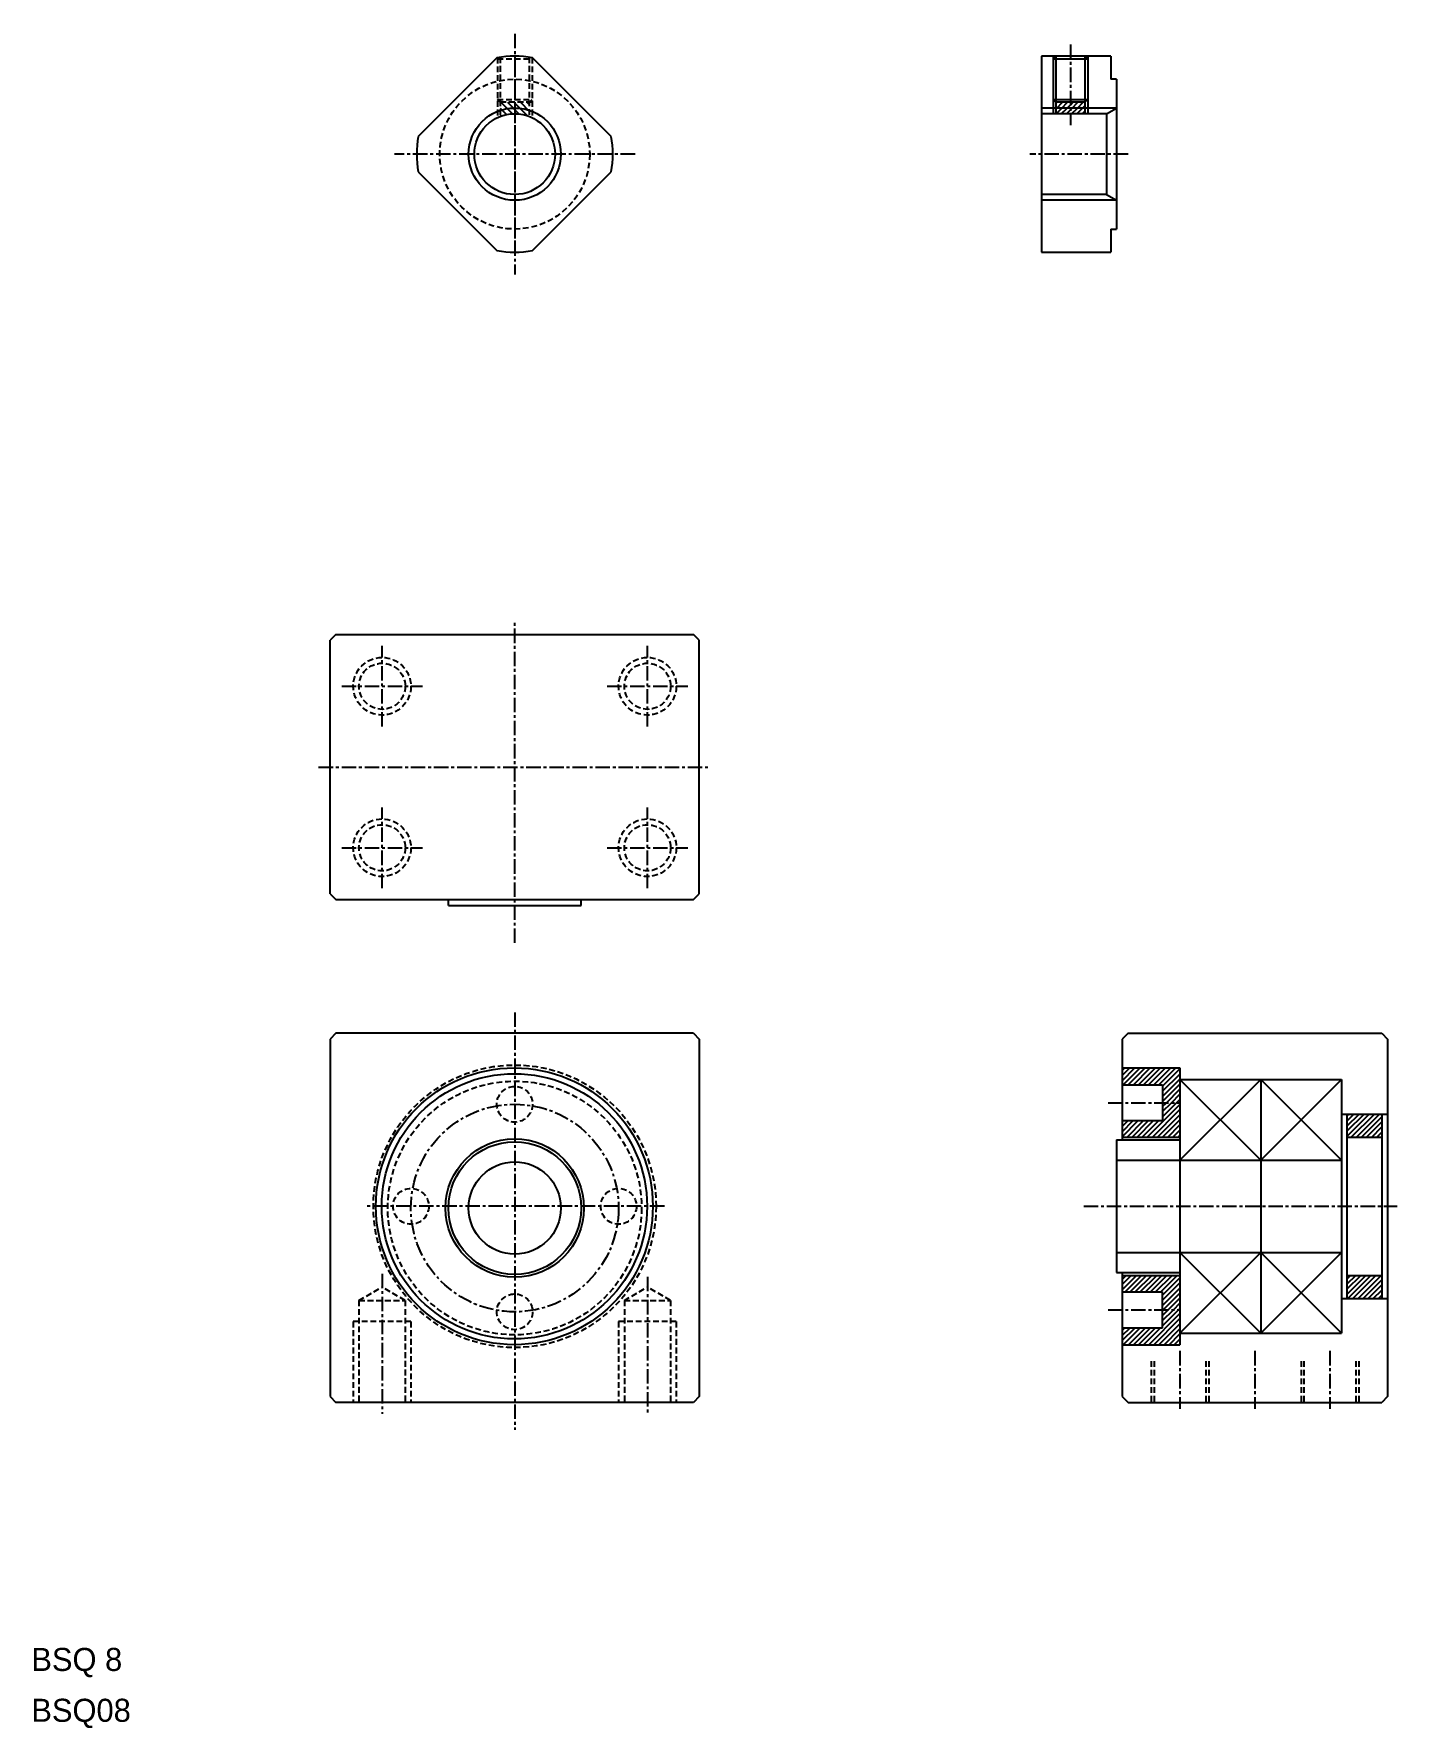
# Model space of a CAD drawing. Extents: x -2 to 116, y 55 to 202.
import ezdxf

# ---------------------------------------------------------------- set-up
doc = ezdxf.new("R2010")
doc.units = 0
doc.linetypes.add('CENTER', pattern=[2, 1.25, -0.25, 0.25, -0.25])
doc.linetypes.add('DASHED', pattern=[0.75, 0.5, -0.25])
doc.layers.get('0').update_dxf_attribs({"linetype": 'CONTINUOUS'})
doc.layers.add('CENTER', color=1, linetype='CENTER')

# ---------------------------------------------------------------- blocks, each defined once
blk = doc.blocks.new('*X27')
at = {"color": 0, "linetype": 'CONTINUOUS'}
for p, q in [((92.17, 111.05), (93.27, 112.16)), ((92.17, 111.5), (92.83, 112.16)), ((92.17, 111.94), (92.39, 112.16)), ((92.24, 110.69), (93.72, 112.16)), ((92.69, 110.69), (94.16, 112.16)), ((93.13, 110.69), (94.6, 112.16)), ((93.57, 110.69), (95.04, 112.16)), ((94.01, 110.69), (95.48, 112.16)), ((94.45, 110.69), (95.93, 112.16)), ((94.9, 110.69), (96.37, 112.16)), ((95.34, 110.69), (96.81, 112.16)), ((95.67, 110.58), (97.17, 112.08)), ((95.67, 110.13), (97.17, 111.63)), ((95.67, 109.69), (97.17, 111.19)), ((95.67, 109.25), (97.17, 110.75)), ((96, 109.14), (97.17, 110.31)), ((94.34, 106.16), (97.17, 108.98)), ((95.67, 107.92), (96.88, 109.14)), ((95.67, 108.37), (96.44, 109.14)), ((95.67, 108.81), (96, 109.14)), ((96.44, 109.14), (97.17, 109.87)), ((96.88, 109.14), (97.17, 109.42)), ((92.17, 106.19), (93.56, 107.59)), ((92.17, 106.63), (93.12, 107.59)), ((92.17, 107.08), (92.68, 107.59)), ((92.17, 107.52), (92.24, 107.59)), ((92.58, 106.16), (94.01, 107.59)), ((93.02, 106.16), (94.45, 107.59)), ((93.46, 106.16), (94.89, 107.59)), ((93.9, 106.16), (95.33, 107.59)), ((94.79, 106.16), (97.17, 108.54)), ((95.23, 106.16), (97.17, 108.1)), ((95.67, 106.16), (97.17, 107.66)), ((96.11, 106.16), (97.17, 107.21)), ((96.55, 106.16), (97.17, 106.77)), ((97, 106.16), (97.17, 106.33)), ((92.17, 92.93), (93.39, 94.16)), ((92.17, 93.38), (92.95, 94.16)), ((92.17, 93.82), (92.51, 94.16)), ((92.41, 92.73), (93.84, 94.16)), ((92.85, 92.73), (94.28, 94.16)), ((93.29, 92.73), (94.72, 94.16)), ((93.73, 92.73), (95.16, 94.16)), ((94.17, 92.73), (95.6, 94.16)), ((94.62, 92.73), (96.04, 94.16)), ((95.06, 92.73), (96.49, 94.16)), ((95.5, 92.73), (96.93, 94.16)), ((95.67, 92.46), (97.17, 93.96)), ((95.67, 92.01), (97.17, 93.51)), ((95.67, 91.57), (97.17, 93.07)), ((95.72, 91.18), (97.17, 92.63)), ((95.67, 89.8), (97.04, 91.18)), ((95.67, 90.25), (96.6, 91.18)), ((95.67, 90.69), (96.16, 91.18)), ((95.67, 91.13), (95.72, 91.18)), ((96.16, 91.18), (97.17, 92.19)), ((96.6, 91.18), (97.17, 91.75)), ((97.04, 91.18), (97.17, 91.3)), ((92.17, 88.51), (93.28, 89.63)), ((92.17, 88.96), (92.84, 89.63)), ((92.17, 89.4), (92.4, 89.63)), ((92.25, 88.16), (93.73, 89.63)), ((92.7, 88.16), (94.17, 89.63)), ((93.14, 88.16), (94.61, 89.63)), ((93.58, 88.16), (95.05, 89.63)), ((94.02, 88.16), (95.49, 89.63)), ((94.46, 88.16), (97.17, 90.86)), ((94.91, 88.16), (97.17, 90.42)), ((95.35, 88.16), (97.17, 89.98)), ((95.79, 88.16), (97.17, 89.54)), ((96.23, 88.16), (97.17, 89.09)), ((96.67, 88.16), (97.17, 88.65)), ((97.12, 88.16), (97.17, 88.21))]:
    blk.add_line(p, q, dxfattribs=at)
blk = doc.blocks.new('*X28')
at = {"color": 0, "linetype": 'CONTINUOUS'}
for p, q in [((111.67, 106.25), (113.58, 108.16)), ((111.67, 106.69), (113.14, 108.16)), ((111.67, 107.13), (112.7, 108.16)), ((111.67, 107.57), (112.25, 108.16)), ((111.67, 108.01), (111.81, 108.16)), ((112.02, 106.16), (114.02, 108.16)), ((112.46, 106.16), (114.46, 108.16)), ((112.91, 106.16), (114.67, 107.92)), ((113.35, 106.16), (114.67, 107.48)), ((113.79, 106.16), (114.67, 107.04)), ((114.23, 106.16), (114.67, 106.59)), ((111.67, 92.55), (113.28, 94.16)), ((111.67, 92.99), (112.84, 94.16)), ((111.67, 93.43), (112.4, 94.16)), ((111.67, 93.87), (111.95, 94.16)), ((111.72, 92.16), (113.72, 94.16)), ((112.16, 92.16), (114.16, 94.16)), ((112.61, 92.16), (114.61, 94.16)), ((113.05, 92.16), (114.67, 93.78)), ((113.49, 92.16), (114.67, 93.34)), ((113.93, 92.16), (114.67, 92.89)), ((114.37, 92.16), (114.67, 92.45))]:
    blk.add_line(p, q, dxfattribs=at)

msp = doc.modelspace()

# ---------------------------------------------------------------- linework, layer by layer
at = {"color": 3, "linetype": 'DASHED'}
for p, q in [((38.26, 199.79), (38.26, 194.66)), ((40.76, 199.79), (40.76, 194.66)), ((38.01, 199.75), (38.01, 194.55)), ((38.01, 199.64), (41.01, 199.64)), ((41.01, 199.75), (41.01, 194.55)), ((38.01, 196.14), (41.01, 196.14)), ((38.26, 195.89), (38.01, 196.14)), ((41.01, 195.89), (38.01, 195.89)), ((40.76, 195.89), (41.01, 196.14)), ((26.01, 92), (28.01, 93.16)), ((30.01, 92), (28.01, 93.16)), ((49.01, 92), (51.01, 93.16)), ((53.01, 92), (51.01, 93.16)), ((26.01, 92), (26.01, 83.16)), ((26.01, 92), (30.01, 92)), ((30.01, 92), (30.01, 83.16)), ((49.01, 92), (49.01, 83.16)), ((49.01, 92), (53.01, 92)), ((53.01, 92), (53.01, 83.16)), ((25.51, 90.16), (25.51, 83.16)), ((30.51, 90.16), (25.51, 90.16)), ((30.51, 90.16), (30.51, 83.16)), ((48.51, 90.16), (48.51, 83.16)), ((53.51, 90.16), (48.51, 90.16)), ((53.51, 90.16), (53.51, 83.16)), ((94.67, 86.74), (94.67, 83.16)), ((94.92, 86.74), (94.92, 83.16)), ((99.42, 86.74), (99.42, 83.16)), ((99.67, 86.74), (99.67, 83.16)), ((107.67, 86.74), (107.67, 83.16)), ((107.92, 86.74), (107.92, 83.16)), ((112.42, 86.74), (112.42, 83.16)), ((112.67, 86.74), (112.67, 83.16))]:
    msp.add_line(p, q, dxfattribs=at)
for p, q in [((85.17, 199.89), (85.17, 182.89)), ((91.17, 199.89), (85.17, 199.89)), ((86.17, 199.89), (86.17, 194.89)), ((86.17, 199.64), (86.42, 199.89)), ((89.17, 199.64), (88.92, 199.89)), ((89.17, 199.89), (89.17, 194.89)), ((91.17, 199.89), (91.17, 197.89)), ((37.97, 199.75), (31.15, 192.93)), ((47.87, 192.93), (41.05, 199.75)), ((91.67, 197.89), (91.17, 197.89)), ((91.67, 197.89), (91.67, 184.89)), ((86.42, 195.89), (86.17, 196.14)), ((88.92, 195.89), (86.42, 195.89)), ((88.92, 195.89), (89.17, 196.14)), ((90.8, 194.89), (91.67, 195.39)), ((90.8, 194.89), (85.17, 194.89)), ((90.8, 194.89), (90.8, 187.89)), ((31.15, 189.85), (37.97, 183.03)), ((41.05, 183.03), (47.87, 189.85)), ((90.8, 187.89), (85.17, 187.89)), ((90.8, 187.89), (91.67, 187.39)), ((91.17, 184.89), (91.17, 182.89)), ((91.17, 184.89), (91.67, 184.89)), ((85.17, 182.89), (91.17, 182.89))]:
    msp.add_line(p, q)
at = {"color": 3}
for p, q in [((86.42, 199.89), (86.42, 194.89)), ((88.92, 199.89), (88.92, 194.89)), ((86.17, 199.64), (89.17, 199.64)), ((38.31, 195.89), (39.31, 194.88)), ((38.87, 195.89), (39.89, 194.87)), ((39.44, 195.89), (40.62, 194.71)), ((40, 195.89), (40.76, 195.13)), ((40.57, 195.89), (40.76, 195.7)), ((91.67, 195.39), (85.17, 195.39)), ((86.17, 196.14), (89.17, 196.14)), ((86.42, 195.77), (86.54, 195.89)), ((86.42, 195.32), (86.49, 195.39)), ((86.43, 194.89), (86.93, 195.39)), ((86.49, 195.39), (86.99, 195.89)), ((86.88, 194.89), (87.38, 195.39)), ((86.93, 195.39), (87.43, 195.89)), ((87.38, 195.39), (87.67, 195.67)), ((87.67, 195.67), (87.88, 195.89)), ((87.67, 195.22), (87.83, 195.39)), ((87.78, 194.89), (88.28, 195.39)), ((87.83, 195.39), (88.33, 195.89)), ((88.23, 194.89), (88.73, 195.39)), ((88.28, 195.39), (88.78, 195.89)), ((88.73, 195.39), (88.92, 195.58)), ((38.26, 195.37), (38.81, 194.82)), ((38.26, 194.8), (38.37, 194.69)), ((87.33, 194.89), (87.67, 195.22)), ((88.68, 194.89), (88.92, 195.13)), ((91.67, 187.39), (85.17, 187.39))]:
    msp.add_line(p, q, dxfattribs=at)
at = {"color": 0}
msp.add_line((88.9, 194.89), (88.92, 194.9), dxfattribs=at)
at = {"color": 7, "linetype": 'CONTINUOUS'}
for p, q in [((24.01, 149.75), (23.51, 149.25)), ((23.51, 127.25), (23.51, 149.25)), ((24.01, 149.75), (55.01, 149.75)), ((55.51, 149.25), (55.01, 149.75)), ((55.51, 127.25), (55.51, 149.25)), ((23.51, 127.25), (24.01, 126.75)), ((24.01, 126.75), (55.01, 126.75)), ((33.76, 126.25), (33.76, 126.75)), ((45.26, 126.25), (45.26, 126.75)), ((55.01, 126.75), (55.51, 127.25)), ((33.76, 126.25), (45.26, 126.25)), ((24.01, 115.16), (23.51, 114.66)), ((23.51, 114.66), (23.51, 83.66)), ((55.01, 115.16), (24.01, 115.16)), ((55.01, 115.16), (55.51, 114.66)), ((55.51, 114.66), (55.51, 83.66)), ((92.67, 115.16), (92.17, 114.66)), ((92.17, 114.66), (92.17, 105.91)), ((92.67, 115.16), (114.67, 115.16)), ((114.67, 115.16), (115.17, 114.66)), ((115.17, 114.66), (115.17, 83.66)), ((92.17, 112.16), (97.17, 112.16)), ((93.17, 112.16), (97.17, 112.16)), ((97.17, 112.16), (97.17, 88.16)), ((92.17, 111.16), (92.17, 105.91)), ((92.17, 110.69), (95.67, 110.69)), ((95.67, 110.69), (95.67, 107.59)), ((97.17, 111.16), (111.17, 111.16)), ((104.17, 111.16), (104.17, 89.16)), ((104.17, 111.16), (104.17, 89.16)), ((111.17, 111.16), (111.17, 89.16)), ((111.17, 111.16), (111.17, 89.16)), ((92.17, 107.59), (95.67, 107.59)), ((111.17, 108.16), (115.17, 108.16)), ((111.67, 92.16), (111.67, 108.16)), ((114.67, 108.16), (114.67, 92.16)), ((91.67, 105.91), (91.67, 94.41)), ((91.67, 105.91), (97.17, 105.91)), ((92.17, 106.16), (97.17, 106.16)), ((111.67, 106.16), (114.67, 106.16)), ((91.67, 104.16), (97.17, 104.16)), ((97.17, 104.16), (104.17, 104.16)), ((104.17, 104.16), (111.17, 104.16)), ((91.67, 96.16), (97.17, 96.16)), ((97.17, 96.16), (104.17, 96.16)), ((104.17, 96.16), (111.17, 96.16)), ((91.67, 94.41), (97.17, 94.41)), ((92.17, 94.41), (92.17, 89.16)), ((92.17, 94.41), (92.17, 83.66)), ((92.17, 94.16), (97.17, 94.16)), ((111.67, 94.16), (114.67, 94.16)), ((92.17, 92.73), (95.67, 92.73)), ((95.67, 89.63), (95.67, 92.73)), ((111.17, 92.16), (115.17, 92.16)), ((92.17, 89.63), (95.67, 89.63)), ((92.17, 88.16), (97.17, 88.16)), ((93.17, 88.16), (97.17, 88.16)), ((97.17, 89.16), (111.17, 89.16)), ((23.51, 83.66), (24.01, 83.16)), ((55.01, 83.16), (24.01, 83.16)), ((55.51, 83.66), (55.01, 83.16)), ((92.17, 83.66), (92.67, 83.16)), ((92.67, 83.16), (114.67, 83.16)), ((115.17, 83.66), (114.67, 83.16))]:
    msp.add_line(p, q, dxfattribs=at)
at = {"color": 3, "linetype": 'CONTINUOUS'}
for p, q in [((97.17, 111.16), (104.17, 104.16)), ((104.17, 111.16), (97.17, 104.16)), ((104.17, 111.16), (111.17, 104.16)), ((111.17, 111.16), (104.17, 104.16)), ((97.17, 96.16), (104.17, 89.16)), ((104.17, 96.16), (97.17, 89.16)), ((104.17, 96.16), (111.17, 89.16)), ((111.17, 96.16), (104.17, 89.16))]:
    msp.add_line(p, q, dxfattribs=at)
at = {"color": 3, "linetype": 'DASHED'}
for centre, radius in [((39.51, 191.39), 6.5), ((28.01, 145.25), 2.5), ((28.01, 145.25), 2), ((51.01, 145.25), 2.5), ((51.01, 145.25), 2), ((28.01, 131.25), 2.5), ((51.01, 131.25), 2.5), ((28.01, 131.25), 2), ((51.01, 131.25), 2), ((39.51, 100.16), 12.25), ((39.51, 100.01), 11), ((39.51, 109.01), 1.55), ((30.51, 100.16), 1.55), ((48.51, 100.16), 1.55), ((39.51, 91.01), 1.55)]:
    msp.add_circle(centre, radius, dxfattribs=at)
at = {"color": 3}
msp.add_circle((39.51, 191.39), 4, dxfattribs=at)
msp.add_circle((39.51, 191.39), 3.5)
at = {"color": 3, "linetype": 'CONTINUOUS'}
msp.add_circle((39.48, 100.16), 12, dxfattribs=at)
at = {"color": 7, "linetype": 'CONTINUOUS'}
for centre, radius in [((39.48, 100.16), 11.5), ((39.51, 100.01), 6), ((39.51, 100.01), 5.75), ((39.51, 100.01), 4)]:
    msp.add_circle(centre, radius, dxfattribs=at)
for start, end in [(79.5603, 100.4397), (169.5603, 190.4397), (349.5603, 10.4397), (259.5603, 280.4397)]:
    msp.add_arc((39.51, 191.39), 8.5, start, end)
at = {"layer": 'CENTER', "color": 1, "linetype": 'CENTER'}
for p, q in [((39.51, 201.82), (39.51, 180.96)), ((87.67, 200.89), (87.67, 193.89)), ((39.51, 199.39), (39.51, 183.39)), ((49.94, 191.39), (29.08, 191.39)), ((92.67, 191.39), (84.17, 191.39)), ((39.51, 123), (39.51, 150.75)), ((28.01, 141.75), (28.01, 148.75)), ((51.01, 141.75), (51.01, 148.75)), ((24.51, 145.25), (31.51, 145.25)), ((47.51, 145.25), (54.51, 145.25)), ((22.51, 138.25), (56.51, 138.25)), ((28.01, 127.75), (28.01, 134.75)), ((51.01, 127.75), (51.01, 134.75)), ((24.51, 131.25), (31.51, 131.25)), ((47.51, 131.25), (54.51, 131.25)), ((39.51, 116.97), (39.51, 80.77)), ((90.94, 109.14), (97.17, 109.14)), ((52.48, 100.16), (26.48, 100.16)), ((88.83, 100.16), (115.99, 100.16)), ((28.01, 94.31), (28.01, 82.16)), ((51.01, 94.04), (51.01, 82.16)), ((90.94, 91.18), (97.17, 91.18)), ((97.17, 87.62), (97.17, 82.61)), ((103.67, 87.62), (103.67, 82.61)), ((110.17, 87.62), (110.17, 82.61))]:
    msp.add_line(p, q, dxfattribs=at)
msp.add_circle((39.51, 100.01), 9, dxfattribs=at)

# ---------------------------------------------------------------- block references
at = {"color": 3, "linetype": 'CONTINUOUS'}
for name in ['*X27', '*X28']:
    msp.add_blockref(name, (0, 0), dxfattribs=at)

# ---------------------------------------------------------------- texts
at = {"color": 7, "linetype": 'CONTINUOUS'}
for s, p in [('BSQ 8', (-2.39, 59.87)), ('BSQ08', (-2.39, 55.46))]:
    msp.add_text(s, height=2, dxfattribs=at).set_placement(p)

doc.saveas('drawing.dxf')
